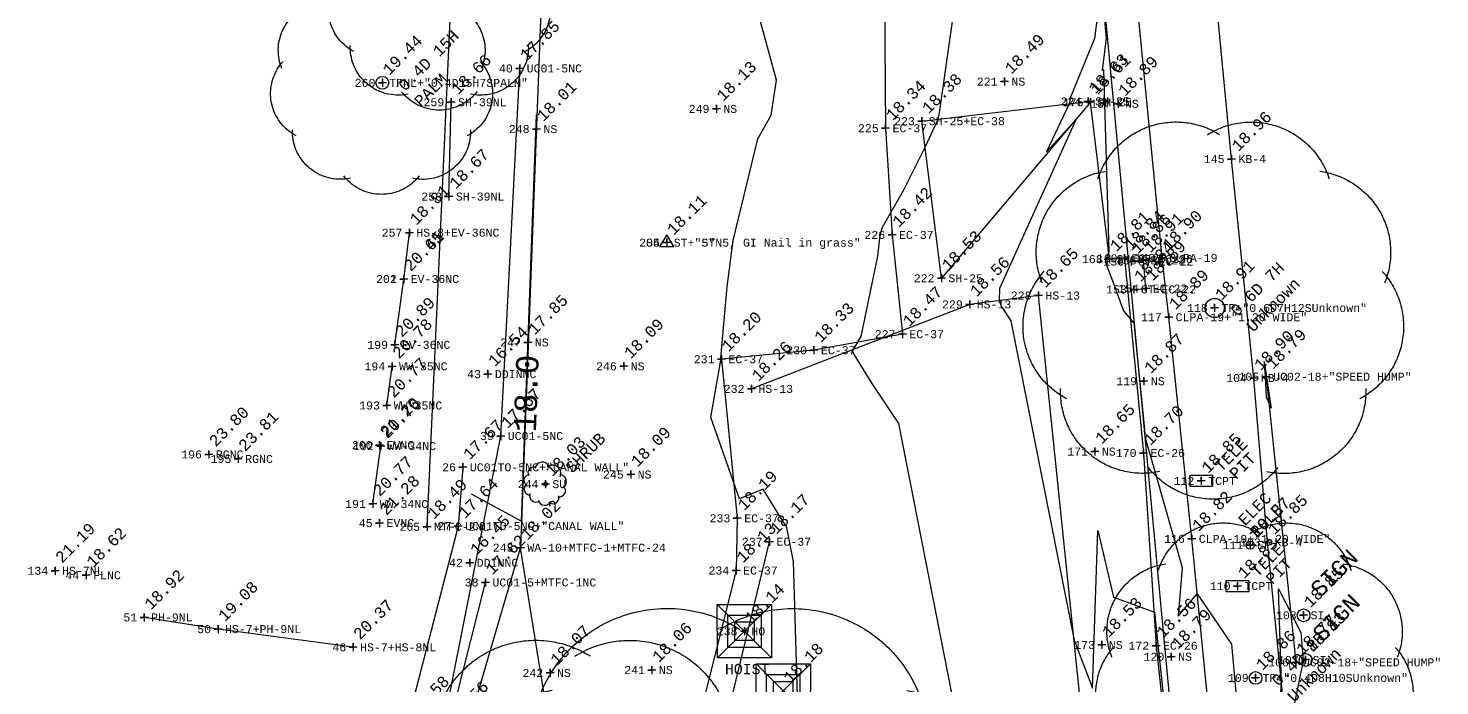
# Model space of a CAD drawing. Extents: x 489 to 634, y 474 to 561.
# Drawn here: x 488.82 to 532.9, y 508.89 to 529.43 of the extents above; entities that cross this region are included whole.
import ezdxf
from ezdxf.enums import TextEntityAlignment as Align

# ---------------------------------------------------------------- set-up
doc = ezdxf.new("R2010")
doc.units = 0
for name, color, linetype in [('1', 7, 'CONTINUOUS'), ('11', 7, 'CONTINUOUS'), ('18', 7, 'CONTINUOUS'), ('2', 7, 'CONTINUOUS'), ('3', 7, 'CONTINUOUS'), ('36', 7, 'CONTINUOUS'), ('37', 7, 'CONTINUOUS'), ('38', 7, 'CONTINUOUS'), ('4', 7, 'CONTINUOUS'), ('40', 7, 'CONTINUOUS'), ('41', 7, 'CONTINUOUS'), ('42', 7, 'CONTINUOUS'), ('46', 7, 'CONTINUOUS'), ('47', 7, 'CONTINUOUS'), ('5', 7, 'CONTINUOUS'), ('53', 7, 'CONTINUOUS'), ('55', 7, 'CONTINUOUS'), ('6', 7, 'CONTINUOUS'), ('60', 7, 'CONTINUOUS'), ('61', 7, 'CONTINUOUS')]:
    doc.layers.add(name, color=color, linetype=linetype)
doc.styles.add('MONOTXT', font='MONOTXT', dxfattribs={"height": 0.2})

# ---------------------------------------------------------------- blocks, each defined once
blk = doc.blocks.new('STN')
at = {"layer": '4', "color": 7, "linetype": 'CONTINUOUS'}
blk.add_lwpolyline([(-0.223, -0.125), (0.223, -0.125), (0, 0.249)], close=True, dxfattribs=at)
blk.add_point((0, 0.019), dxfattribs=at)
blk = doc.blocks.new('TREE')
at = {"layer": '11', "color": 7, "linetype": 'CONTINUOUS'}
for points in [[(-0.30376, 0.336038, -0.050663), (-0.286511, 0.375565, -0.050652), (-0.261664, 0.41082, -0.050649), (-0.230236, 0.440361, -0.050655), (-0.193512, 0.462979, -0.050667), (-0.152996, 0.477748, -0.050685), (-0.110344, 0.484064, -0.050705), (-0.067302, 0.481669, -0.050724), (-0.025632, 0.470661, -0.05074), (0.012963, 0.45149, -0.05074)], [(-0.018469, 0.451129, -0.050659), (0.020141, 0.470347, -0.050675), (0.06182, 0.481405, -0.050694), (0.104864, 0.483852, -0.050714), (0.14751, 0.477587, -0.050732), (0.188015, 0.462867, -0.050744), (0.224721, 0.440294, -0.05075), (0.256126, 0.410791, -0.050747), (0.280945, 0.375566, -0.050736), (0.298163, 0.33606, -0.050736)], [(-0.448509, 0.064566, -0.050727), (-0.460692, 0.105907, -0.050708), (-0.464304, 0.148863, -0.050688), (-0.459197, 0.191675, -0.050669), (-0.44558, 0.232592, -0.050656), (-0.42401, 0.26994, -0.05065), (-0.395369, 0.302191, -0.050651), (-0.36083, 0.328024, -0.050661), (-0.321806, 0.346384, -0.050677), (-0.279893, 0.356519, -0.050677)], [(0.273873, 0.355987, -0.050722), (0.315777, 0.345903, -0.050738), (0.354787, 0.32759, -0.050748), (0.389305, 0.301798, -0.05075), (0.41792, 0.269582, -0.050743), (0.439461, 0.23226, -0.05073), (0.453046, 0.19136, -0.050711), (0.458119, 0.148553, -0.050691), (0.454473, 0.105594, -0.050672), (0.442258, 0.064238, -0.050672)], [(-0.384987, -0.236263, -0.050746), (-0.420901, -0.212451, -0.05075), (-0.451282, -0.181894, -0.050746), (-0.474886, -0.145843, -0.050734), (-0.490746, -0.105772, -0.050717), (-0.498216, -0.063321, -0.050697), (-0.496988, -0.020226, -0.050677), (-0.487113, 0.021748, -0.050661), (-0.468995, 0.060885, -0.050651), (-0.443376, 0.095583, -0.050651)], [(0.436475, 0.095129, -0.050748), (0.462067, 0.060462, -0.050738), (0.480154, 0.021347, -0.050722), (0.489996, -0.020616, -0.050702), (0.49119, -0.063709, -0.050682), (0.483687, -0.106169, -0.050665), (0.467794, -0.146259, -0.050653), (0.444162, -0.182339, -0.050649), (0.413757, -0.212932, -0.050653), (0.377824, -0.236787, -0.050653)], [(-0.142916, -0.425687, -0.050688), (-0.185757, -0.430546, -0.050708), (-0.228691, -0.426687, -0.050727), (-0.269961, -0.414265, -0.050742), (-0.307879, -0.393789, -0.050749), (-0.340892, -0.366098, -0.050749), (-0.367651, -0.332325, -0.05074), (-0.387061, -0.29385, -0.050725), (-0.398327, -0.252248, -0.050706), (-0.400988, -0.209223, -0.050706)], [(0.393255, -0.209386, -0.050693), (0.39056, -0.252415, -0.050674), (0.379261, -0.29403, -0.050659), (0.359821, -0.332528, -0.050651), (0.333035, -0.366335, -0.05065), (0.299999, -0.394065, -0.050657), (0.262065, -0.414587, -0.050672), (0.220786, -0.427058, -0.05069), (0.177849, -0.43097, -0.050711), (0.135012, -0.426162, -0.050711)], [(0.164435, -0.415072, -0.050649), (0.134714, -0.446329, -0.050652), (0.099316, -0.470972, -0.050663), (0.05969, -0.487993, -0.05068), (0.017458, -0.496694, -0.050699), (-0.025653, -0.49672, -0.050719), (-0.067878, -0.48807, -0.050736), (-0.10749, -0.471097, -0.050747), (-0.142868, -0.446497, -0.05075), (-0.172565, -0.415276, -0.05075)]]:
    blk.add_lwpolyline(points, format="xyb", dxfattribs=at)
blk = doc.blocks.new('SIGN')
at = {"layer": '41', "color": 7, "linetype": 'CONTINUOUS'}
blk.add_circle((0, 0), 0.2, dxfattribs=at)
at = {"layer": '41', "color": 7, "linetype": 'CONTINUOUS', "style": 'MONOTXT'}
blk.add_text('SIGN', height=0.5, rotation=45, dxfattribs=at).set_placement((0.519, 0.528))
blk = doc.blocks.new('TP')
at = {"layer": '53', "color": 5, "linetype": 'CONTINUOUS'}
blk.add_lwpolyline([(-0.35, 0.176), (0.349, 0.176), (0.349, -0.176), (-0.35, -0.176)], close=True, dxfattribs=at)
at = {"layer": '53', "color": 5, "linetype": 'CONTINUOUS', "style": 'MONOTXT'}
for s, p in [('TELE', (0.624, 0.262)), ('PIT', (1.09, 0.03))]:
    blk.add_text(s, height=0.35, rotation=45, dxfattribs=at).set_placement(p)
blk = doc.blocks.new('EP')
at = {"layer": '55', "color": 2, "linetype": 'CONTINUOUS'}
blk.add_circle((-0.000471, 0.000336), 0.128, dxfattribs=at)
at = {"layer": '55', "color": 2, "linetype": 'CONTINUOUS', "style": 'MONOTXT'}
for s, p in [('ELEC', (-0.163, 0.581)), ('POLE', (0.199, 0.218))]:
    blk.add_text(s, height=0.35, rotation=45, dxfattribs=at).set_placement(p)
blk = doc.blocks.new('*O24')
at = {"layer": '41', "color": 7, "linetype": 'CONTINUOUS'}
for p, q in [((-0.846, 0.835), (0.846, -0.834)), ((-0.845, -0.835), (0.847, 0.835))]:
    blk.add_line(p, q, dxfattribs=at)
for points in [[(-0.846, 0.835), (0.847, 0.835), (0.846, -0.834), (-0.845, -0.835)], [(-0.518, 0.507), (0.521, 0.507), (0.52, -0.507), (-0.518, -0.507)], [(-0.301, 0.291), (0.302, 0.291), (0.303, -0.29), (-0.302, -0.29)]]:
    blk.add_lwpolyline(points, close=True, dxfattribs=at)
blk = doc.blocks.new('HOIST')
at = {"layer": '41', "color": 7, "linetype": 'CONTINUOUS'}
blk.add_blockref('*O24', (-0.001, 0), dxfattribs=at)
at = {"layer": '41', "color": 7, "linetype": 'CONTINUOUS', "style": 'MONOTXT'}
blk.add_text('HOIST', height=0.32, dxfattribs=at).set_placement((-0.608, -1.341))
blk = doc.blocks.new('*O26')
at = {"layer": '18', "color": 3, "linetype": 'CONTINUOUS'}
blk.add_circle((0.008733, -0.014351), 0.06, dxfattribs=at)
for centre, radius, start, end in [((-0.358447, 0.33607), 0.177891, 63.138222, 208.481331), ((-0.089058, 0.455001), 0.223949, 18.5271, 174.594381), ((0.224454, 0.316643), 0.265509, 337.829442, 129.073458), ((-0.499977, 0.108022), 0.16679, 84.886172, 246.468386), ((0.455563, 0.066152), 0.212249, 297.993031, 89.448886), ((-0.462107, -0.16199), 0.192737, 128.406394, 271.990853), ((-0.282029, -0.364834), 0.20853, 162.463739, 299.943144), ((0.242599, -0.433082), 0.191464, 229.476608, 15.547208), ((0.441369, -0.217673), 0.194678, 257.957975, 48.796522), ((-0.013806, -0.466964), 0.209392, 194.933031, 334.409214)]:
    blk.add_arc(centre, radius, start, end, dxfattribs=at)
blk = doc.blocks.new('SU')
at = {"layer": '18', "color": 3, "linetype": 'CONTINUOUS'}
blk.add_blockref('*O26', (-0.009, 0.014), dxfattribs=at)
at = {"layer": '46', "color": 3, "linetype": 'CONTINUOUS', "style": 'MONOTXT'}
blk.add_text('SHRUB', height=0.35, rotation=45, dxfattribs=at).set_placement((0.714256, 0.443744), align=Align.MIDDLE_LEFT)

msp = doc.modelspace()

# ---------------------------------------------------------------- linework, layer by layer
at = {"layer": '2', "color": 3, "linetype": 'CONTINUOUS'}
for points in [[(519.433, 527.762), (519.183, 527.762), (519.308, 527.762), (519.308, 527.887), (519.308, 527.637)], [(510.435, 526.911), (510.185, 526.911), (510.31, 526.911), (510.31, 527.036), (510.31, 526.786)], [(522.051, 527.144), (521.801, 527.144), (521.926, 527.144), (521.926, 527.269), (521.926, 527.019)], [(522.121, 527.117), (521.871, 527.117), (521.996, 527.117), (521.996, 527.242), (521.996, 526.992)], [(522.979, 527.07), (522.729, 527.07), (522.854, 527.07), (522.854, 527.195), (522.854, 526.945)], [(515.721, 526.308), (515.471, 526.308), (515.596, 526.308), (515.596, 526.433), (515.596, 526.183)], [(516.85, 526.527), (516.6, 526.527), (516.725, 526.527), (516.725, 526.652), (516.725, 526.402)], [(504.817, 526.281), (504.567, 526.281), (504.692, 526.281), (504.692, 526.406), (504.692, 526.156)], [(526.523, 525.344), (526.273, 525.344), (526.398, 525.344), (526.398, 525.469), (526.398, 525.219)], [(515.922, 522.974), (515.672, 522.974), (515.797, 522.974), (515.797, 523.099), (515.797, 522.849)], [(508.885, 522.732), (508.635, 522.732), (508.76, 522.732), (508.76, 522.857), (508.76, 522.607)], [(508.885, 522.732), (508.635, 522.732), (508.76, 522.732), (508.76, 522.857), (508.76, 522.607)], [(508.885, 522.732), (508.635, 522.732), (508.76, 522.732), (508.76, 522.857), (508.76, 522.607)], [(522.717, 522.217), (522.467, 522.217), (522.592, 522.217), (522.592, 522.342), (522.592, 522.092)], [(523.181, 522.243), (522.931, 522.243), (523.056, 522.243), (523.056, 522.368), (523.056, 522.118)], [(523.385, 522.14), (523.135, 522.14), (523.26, 522.14), (523.26, 522.265), (523.26, 522.015)], [(523.775, 522.177), (523.525, 522.177), (523.65, 522.177), (523.65, 522.302), (523.65, 522.052)], [(524.357, 522.256), (524.107, 522.256), (524.232, 522.256), (524.232, 522.381), (524.232, 522.131)], [(517.464, 521.619), (517.214, 521.619), (517.339, 521.619), (517.339, 521.744), (517.339, 521.494)], [(520.494, 521.08), (520.244, 521.08), (520.369, 521.08), (520.369, 521.205), (520.369, 520.955)], [(523.472, 521.27), (523.222, 521.27), (523.347, 521.27), (523.347, 521.395), (523.347, 521.145)], [(523.847, 521.298), (523.597, 521.298), (523.722, 521.298), (523.722, 521.423), (523.722, 521.173)], [(518.346, 520.804), (518.096, 520.804), (518.221, 520.804), (518.221, 520.929), (518.221, 520.679)], [(525.997, 520.691), (525.747, 520.691), (525.872, 520.691), (525.872, 520.816), (525.872, 520.566)], [(524.562, 520.402), (524.312, 520.402), (524.437, 520.402), (524.437, 520.527), (524.437, 520.277)], [(516.246, 519.873), (515.996, 519.873), (516.121, 519.873), (516.121, 519.998), (516.121, 519.748)], [(504.545, 519.616), (504.295, 519.616), (504.42, 519.616), (504.42, 519.741), (504.42, 519.491)], [(513.482, 519.37), (513.232, 519.37), (513.357, 519.37), (513.357, 519.495), (513.357, 519.245)], [(507.541, 518.869), (507.291, 518.869), (507.416, 518.869), (507.416, 518.994), (507.416, 518.744)], [(510.595, 519.089), (510.345, 519.089), (510.47, 519.089), (510.47, 519.214), (510.47, 518.964)], [(503.299, 518.624), (503.049, 518.624), (503.174, 518.624), (503.174, 518.749), (503.174, 518.499)], [(523.789, 518.403), (523.539, 518.403), (523.664, 518.403), (523.664, 518.528), (523.664, 518.278)], [(527.222, 518.503), (526.972, 518.503), (527.097, 518.503), (527.097, 518.628), (527.097, 518.378)], [(527.607, 518.544), (527.357, 518.544), (527.482, 518.544), (527.482, 518.669), (527.482, 518.419)], [(511.53, 518.163), (511.28, 518.163), (511.405, 518.163), (511.405, 518.288), (511.405, 518.038)], [(522.258, 516.205), (522.008, 516.205), (522.133, 516.205), (522.133, 516.33), (522.133, 516.08)], [(523.775, 516.159), (523.525, 516.159), (523.65, 516.159), (523.65, 516.284), (523.65, 516.034)], [(502.517, 515.714), (502.267, 515.714), (502.392, 515.714), (502.392, 515.839), (502.392, 515.589)], [(507.758, 515.488), (507.508, 515.488), (507.633, 515.488), (507.633, 515.613), (507.633, 515.363)], [(525.578, 515.288), (525.328, 515.288), (525.453, 515.288), (525.453, 515.413), (525.453, 515.163)], [(505.094, 515.188), (504.844, 515.188), (504.969, 515.188), (504.969, 515.313), (504.969, 515.063)], [(511.088, 514.121), (510.838, 514.121), (510.963, 514.121), (510.963, 514.246), (510.963, 513.996)], [(501.399, 513.856), (501.149, 513.856), (501.274, 513.856), (501.274, 513.981), (501.274, 513.731)], [(502.369, 513.878), (502.119, 513.878), (502.244, 513.878), (502.244, 514.003), (502.244, 513.753)], [(504.313, 513.203), (504.063, 513.203), (504.188, 513.203), (504.188, 513.328), (504.188, 513.078)], [(512.095, 513.388), (511.845, 513.388), (511.97, 513.388), (511.97, 513.513), (511.97, 513.263)], [(525.285, 513.479), (525.035, 513.479), (525.16, 513.479), (525.16, 513.604), (525.16, 513.354)], [(527.108, 513.282), (526.858, 513.282), (526.983, 513.282), (526.983, 513.407), (526.983, 513.157)], [(527.651, 513.369), (527.401, 513.369), (527.526, 513.369), (527.526, 513.494), (527.526, 513.244)], [(502.734, 512.731), (502.484, 512.731), (502.609, 512.731), (502.609, 512.856), (502.609, 512.606)], [(511.053, 512.49), (510.803, 512.49), (510.928, 512.49), (510.928, 512.615), (510.928, 512.365)], [(503.222, 512.116), (502.972, 512.116), (503.097, 512.116), (503.097, 512.241), (503.097, 511.991)], [(526.712, 512.004), (526.462, 512.004), (526.587, 512.004), (526.587, 512.129), (526.587, 511.879)], [(528.775, 511.09), (528.525, 511.09), (528.65, 511.09), (528.65, 511.215), (528.65, 510.965)], [(511.311, 510.592), (511.061, 510.592), (511.186, 510.592), (511.186, 510.717), (511.186, 510.467)], [(522.475, 510.163), (522.225, 510.163), (522.35, 510.163), (522.35, 510.288), (522.35, 510.038)], [(524.169, 510.141), (523.919, 510.141), (524.044, 510.141), (524.044, 510.266), (524.044, 510.016)], [(524.641, 509.796), (524.391, 509.796), (524.516, 509.796), (524.516, 509.921), (524.516, 509.671)], [(528.534, 509.619), (528.284, 509.619), (528.409, 509.619), (528.409, 509.744), (528.409, 509.494)], [(528.84, 509.696), (528.59, 509.696), (528.715, 509.696), (528.715, 509.821), (528.715, 509.571)], [(505.241, 509.289), (504.991, 509.289), (505.116, 509.289), (505.116, 509.414), (505.116, 509.164)], [(508.422, 509.38), (508.172, 509.38), (508.297, 509.38), (508.297, 509.505), (508.297, 509.255)], [(527.276, 509.134), (527.026, 509.134), (527.151, 509.134), (527.151, 509.259), (527.151, 509.009)]]:
    msp.add_lwpolyline(points, dxfattribs=at)
at = {"layer": '3', "color": 7, "linetype": 'CONTINUOUS'}
for points in [[(504.292, 528.175), (504.042, 528.175), (504.167, 528.175), (504.167, 528.3), (504.167, 528.05)], [(500.845, 523.044), (500.595, 523.044), (500.72, 523.044), (500.72, 523.169), (500.72, 522.919)], [(500.668, 521.596), (500.418, 521.596), (500.543, 521.596), (500.543, 521.721), (500.543, 521.471)], [(500.669, 521.595), (500.419, 521.595), (500.544, 521.595), (500.544, 521.72), (500.544, 521.47)], [(500.395, 519.539), (500.145, 519.539), (500.27, 519.539), (500.27, 519.664), (500.27, 519.414)], [(500.307, 518.868), (500.057, 518.868), (500.182, 518.868), (500.182, 518.993), (500.182, 518.743)], [(500.142, 517.645), (499.892, 517.645), (500.017, 517.645), (500.017, 517.77), (500.017, 517.52)], [(503.701, 516.691), (503.451, 516.691), (503.576, 516.691), (503.576, 516.816), (503.576, 516.566)], [(499.914, 516.408), (499.664, 516.408), (499.789, 516.408), (499.789, 516.533), (499.789, 516.283)], [(499.949, 516.376), (499.699, 516.376), (499.824, 516.376), (499.824, 516.501), (499.824, 516.251)], [(494.583, 516.116), (494.333, 516.116), (494.458, 516.116), (494.458, 516.241), (494.458, 515.991)], [(495.5, 515.975), (495.25, 515.975), (495.375, 515.975), (495.375, 516.1), (495.375, 515.85)], [(499.703, 514.568), (499.453, 514.568), (499.578, 514.568), (499.578, 514.693), (499.578, 514.443)], [(499.914, 513.972), (499.664, 513.972), (499.789, 513.972), (499.789, 514.097), (499.789, 513.847)], [(490.752, 512.342), (490.502, 512.342), (490.627, 512.342), (490.627, 512.467), (490.627, 512.217)]]:
    msp.add_lwpolyline(points, dxfattribs=at)
at = {"layer": '37', "color": 6, "linetype": 'CONTINUOUS'}
for points in [[(527.237, 493.038), (526.542, 499.241), (525.933, 505.694), (525.16, 513.479), (524.437, 520.402), (524.232, 522.256), (523.289, 531.939), (522.688, 538.154), (522.375, 541.347), (522.23, 544.149)], [(518.868, 535.506), (516.802, 535.694), (515.508, 537.087), (515.596, 526.308), (515.797, 522.974), (516.121, 519.873), (513.357, 519.37), (510.47, 519.089), (510.963, 514.121), (510.928, 512.49), (509.593, 507.184), (510.483, 507.225), (511.97, 513.388)], [(522.592, 522.217), (523.056, 522.243), (523.65, 516.159), (524.044, 510.141), (524.361, 507.215)], [(523.347, 521.27), (523.722, 521.298), (523.65, 522.177), (523.26, 522.14)]]:
    msp.add_lwpolyline(points, dxfattribs=at)
at = {"layer": '38', "color": 7, "linetype": 'CONTINUOUS'}
for p, q in [((527.482, 518.544), (528.409, 509.619)), ((498.964, 510.09), (494.743, 510.659))]:
    msp.add_line(p, q, dxfattribs=at)
for points in [[(502.392, 515.714), (502.244, 513.878), (499.624, 503.729), (499.457, 502.774), (500.698, 502.539), (500.938, 503.391), (503.576, 516.691), (504.167, 528.175)], [(518.135, 504.566), (522.025, 505.039), (520.369, 521.08), (518.221, 520.804), (511.405, 518.163)], [(500.711, 507.709), (501.94, 507.544), (503.097, 512.116)]]:
    msp.add_lwpolyline(points, dxfattribs=at)
at = {"layer": '4', "color": 7, "linetype": 'CONTINUOUS'}
for points in [[(500.002, 527.725), (499.752, 527.725), (499.877, 527.725), (499.877, 527.85), (499.877, 527.6)], [(502.151, 527.118), (501.901, 527.118), (502.026, 527.118), (502.026, 527.243), (502.026, 526.993)], [(502.082, 524.171), (501.832, 524.171), (501.957, 524.171), (501.957, 524.296), (501.957, 524.046)], [(489.78, 512.482), (489.53, 512.482), (489.655, 512.482), (489.655, 512.607), (489.655, 512.357)], [(492.561, 511.025), (492.311, 511.025), (492.436, 511.025), (492.436, 511.15), (492.436, 510.9)], [(494.868, 510.659), (494.618, 510.659), (494.743, 510.659), (494.743, 510.784), (494.743, 510.534)], [(499.089, 510.09), (498.839, 510.09), (498.964, 510.09), (498.964, 510.215), (498.964, 509.965)]]:
    msp.add_lwpolyline(points, dxfattribs=at)
at = {"layer": '40', "color": 4, "linetype": 'CONTINUOUS'}
for p, q in [((501.957, 524.171), (502.026, 527.118)), ((500.017, 517.645), (500.182, 518.868)), ((499.578, 514.568), (499.824, 516.376)), ((505.258, 506.647), (504.188, 513.203)), ((494.743, 510.659), (492.436, 511.025))]:
    msp.add_line(p, q, dxfattribs=at)
for points in [[(522.592, 522.217), (521.996, 527.117), (517.339, 521.619), (516.725, 526.527), (521.926, 527.144)], [(500.27, 519.539), (500.544, 521.595), (500.543, 521.596), (500.72, 523.044)]]:
    msp.add_lwpolyline(points, dxfattribs=at)
at = {"layer": '42', "color": 3, "linetype": 'CONTINUOUS'}
for p, q in [((501.274, 513.856), (502.49, 540.669)), ((524.747, 505.532), (521.686, 538.153))]:
    msp.add_line(p, q, dxfattribs=at)
for points in [[(521.453, 540.898), (521.179, 541.39), (505.213, 540.128), (504.188, 513.203)], [(498.966, 502.792), (501.004, 502.342), (504.188, 513.203)]]:
    msp.add_lwpolyline(points, dxfattribs=at)
at = {"layer": '46', "color": 204, "linetype": 'CONTINUOUS'}
for centre, radius in [((499.877, 527.725), 0.2), ((525.872, 520.691), 0.3), ((527.151, 509.134), 0.2)]:
    msp.add_circle(centre, radius, dxfattribs=at)
at = {"layer": '47', "color": 6, "linetype": 'CONTINUOUS'}
msp.add_lwpolyline([(496.813, 499.852), (501.278, 498.678), (506.609, 497.299), (510.715, 496.165), (514.581, 495.142), (519.754, 493.889), (524.489, 492.69), (526.453, 492.559), (528.094, 493.541), (529.186, 495.701), (529.223, 496.719), (528.634, 501.73), (528.117, 507.392), (527.526, 513.369), (527.097, 518.503), (526.398, 525.344), (525.869, 530.926), (525.472, 534.57), (525.183, 537.274), (524.71, 542.267), (524.413, 545.253)], dxfattribs=at)
at = {"layer": '60', "color": 5, "linetype": 'CONTINUOUS'}
for points in [[(512.838, 508.566), (512.713, 512.771), (512.496, 513.87), (512.385, 514.036), (511.775, 515.035), (511.029, 514.724), (510.14, 517.266), (510.445, 519.057), (510.444, 519.087), (510.451, 519.129), (510.65, 521.35), (510.83, 522.803), (511.609, 525.979), (512.021, 526.716), (512.182, 527.813), (510.556, 533.812)], [(522.273, 531.351), (522.489, 529.123), (522.363, 528.111), (522.401, 528.14), (522.563, 522.46), (522.454, 522.146), (522.682, 521.535), (523.025, 520.606), (523.343, 520.221), (523.657, 517.112), (523.705, 516.637), (524.035, 515.477), (524.86, 512.58), (524.737, 511.062), (525.331, 511.758), (526.398, 510.184), (526.626, 507.652), (527.882, 507.816), (527.961, 508.974), (527.868, 511.915), (528.561, 510.549), (528.635, 509.676), (528.351, 508.294)], [(522.274, 530.338), (522.119, 529.107), (521.372, 527.275), (521.332, 527.074), (520.622, 525.573), (521.537, 526.574), (519.152, 521.296), (519.145, 520.923), (519.206, 520.75), (519.51, 520.293), (521.481, 510.313), (522.062, 508.813), (522.222, 513.736), (522.717, 511.659), (523.995, 511.19), (524.09, 510.276), (524.23, 508.925), (524.436, 506.887)], [(517.667, 508.658), (516.003, 517.081), (515.152, 518.36), (514.571, 519.311), (514.59, 519.397), (514.834, 519.805), (515.348, 522.311), (515.429, 522.961), (515.487, 523.197), (515.755, 523.676), (516.159, 524.361), (516.826, 525.72), (517.237, 526.588), (517.277, 526.791), (517.694, 529.709)], [(527.422, 519.019), (527.636, 517.56), (527.487, 517.909), (527.457, 518.541), (527.438, 518.822), (527.427, 518.965), (527.422, 519.019)]]:
    msp.add_lwpolyline(points, dxfattribs=at)
at = {"layer": '60', "color": 1, "linetype": 'CONTINUOUS'}
msp.add_lwpolyline([(502.649, 514.885), (504.218, 514.028), (504.518, 522.015), (504.695, 526.724)], dxfattribs=at)

# ---------------------------------------------------------------- block references
at = {"layer": '18', "color": 3, "linetype": 'CONTINUOUS'}
msp.add_blockref('SU', (504.969, 515.188), dxfattribs=at)
at = {"layer": '4', "color": 7, "linetype": 'CONTINUOUS'}
msp.add_blockref('STN', (508.76, 522.732), dxfattribs=at)
msp.add_blockref('STN', (508.76, 522.732), dxfattribs=at)
msp.add_blockref('STN', (508.76, 522.732), dxfattribs=at)
at = {"layer": '41', "color": 7, "linetype": 'CONTINUOUS'}
for name, p in [('SIGN', (528.65, 511.09)), ('HOIST', (511.186, 510.592)), ('SIGN', (528.715, 509.696)), ('HOIST', (512.398, 508.735))]:
    msp.add_blockref(name, p, dxfattribs=at)
at = {"layer": '46', "color": 7, "linetype": 'CONTINUOUS'}
for p, xscale, yscale in [((501.683, 530.356), 7, 7), ((499.877, 527.725), 7, 7), ((525.872, 520.691), 12, 12), ((527.151, 509.134), 10, 10), ((510.782, 501.619), 20, 20), ((506.17, 503.047), 15, 15)]:
    msp.add_blockref('TREE', p, dxfattribs=dict(at, xscale=xscale, yscale=yscale))
at = {"layer": '53', "color": 5, "linetype": 'CONTINUOUS'}
for p in [(525.453, 515.288), (526.587, 512.004)]:
    msp.add_blockref('TP', p, dxfattribs=at)
at = {"layer": '55', "color": 2, "linetype": 'CONTINUOUS'}
msp.add_blockref('EP', (526.983, 513.282), dxfattribs=at)

# ---------------------------------------------------------------- texts
at = {"layer": '1', "color": 3, "linetype": 'CONTINUOUS', "style": 'MONOTXT'}
for s, p in [(' 18.49  ', (519.308, 527.762)), (' 18.13  ', (510.31, 526.911)), (' 18.63  ', (521.926, 527.144)), (' 18.61  ', (521.996, 527.117)), (' 18.89  ', (522.854, 527.07)), (' 18.34  ', (515.596, 526.308)), (' 18.38  ', (516.725, 526.527)), (' 18.01  ', (504.692, 526.281)), (' 18.96  ', (526.398, 525.344)), (' 18.42  ', (515.797, 522.974)), (' 18.11  ', (508.76, 522.732)), (' 18.11  ', (508.76, 522.732)), (' 18.11  ', (508.76, 522.732)), (' 18.81  ', (522.592, 522.217)), (' 18.84  ', (523.056, 522.243)), (' 18.86  ', (523.26, 522.14)), (' 18.91  ', (523.65, 522.177)), (' 18.90  ', (524.232, 522.256)), (' 18.53  ', (517.339, 521.619)), (' 18.65  ', (520.369, 521.08)), (' 18.84  ', (523.347, 521.27)), (' 18.89  ', (523.722, 521.298)), (' 18.56  ', (518.221, 520.804)), (' 18.91  ', (525.872, 520.691)), (' 18.89  ', (524.437, 520.402)), (' 18.47  ', (516.121, 519.873)), (' 17.85  ', (504.42, 519.616)), (' 18.33  ', (513.357, 519.37)), (' 18.09  ', (507.416, 518.869)), (' 18.20  ', (510.47, 519.089)), (' 16.54  ', (503.174, 518.624)), (' 18.87  ', (523.664, 518.403)), (' 18.90  ', (527.097, 518.503)), (' 18.79  ', (527.482, 518.544)), (' 18.26  ', (511.405, 518.163)), (' 18.65  ', (522.133, 516.205)), (' 18.70  ', (523.65, 516.159)), (' 17.67  ', (502.392, 515.714)), (' 18.09  ', (507.633, 515.488)), (' 18.85  ', (525.453, 515.288)), (' 18.03  ', (504.969, 515.188)), (' 18.19  ', (510.963, 514.121)), (' 18.49  ', (501.274, 513.856)), (' 17.64  ', (502.244, 513.878)), (' 18.82  ', (525.16, 513.479)), (' 18.02  ', (504.188, 513.203)), (' 18.17  ', (511.97, 513.388)), (' 18.87  ', (526.983, 513.282)), (' 18.85  ', (527.526, 513.369)), (' 16.45  ', (502.609, 512.731)), (' 18.13  ', (510.928, 512.49)), (' 17.62  ', (503.097, 512.116)), (' 18.83  ', (526.587, 512.004)), (' 18.85  ', (528.65, 511.09)), (' 18.14  ', (511.186, 510.592)), (' 18.53  ', (522.35, 510.163)), (' 18.56  ', (524.044, 510.141)), (' 18.79  ', (524.516, 509.796)), (' 18.72  ', (528.409, 509.619)), (' 18.83  ', (528.715, 509.696)), (' 18.07  ', (505.116, 509.289)), (' 18.06  ', (508.297, 509.38)), (' 18.86  ', (527.151, 509.134)), (' 18.18  ', (512.398, 508.735)), (' 17.58  ', (500.711, 507.709)), (' 17.56  ', (501.94, 507.544))]:
    msp.add_text(s, height=0.35, rotation=45, dxfattribs=at).set_placement(p)
at = {"layer": '3', "color": 7, "linetype": 'CONTINUOUS', "style": 'MONOTXT'}
for s, p in [(' 17.85  ', (504.167, 528.175)), (' 18.81  ', (500.72, 523.044)), (' 20.45  ', (500.543, 521.596)), (' 20.61  ', (500.544, 521.595)), (' 20.89  ', (500.27, 519.539)), (' 20.78  ', (500.182, 518.868)), (' 20.77  ', (500.017, 517.645)), (' 17.67  ', (503.576, 516.691)), (' 21.20  ', (499.789, 516.408)), (' 20.76  ', (499.824, 516.376)), (' 23.80  ', (494.458, 516.116)), (' 23.81  ', (495.375, 515.975)), (' 20.77  ', (499.578, 514.568)), (' 21.28  ', (499.789, 513.972)), (' 18.62  ', (490.627, 512.342))]:
    msp.add_text(s, height=0.35, rotation=45, dxfattribs=at).set_placement(p)
at = {"layer": '36', "color": 3, "linetype": 'CONTINUOUS', "style": 'MONOTXT'}
for s, p in [(' 0.4D 15H ', (500.371, 527.23)), (' PALM', (500.866, 526.735)), (' 0.6D 7H ', (526.366, 520.196)), (' Unknown', (526.861, 519.701)), (' 0.4D 8H ', (527.645, 508.639)), (' Unknown', (528.14, 508.144))]:
    msp.add_text(s, height=0.35, rotation=45, dxfattribs=at).set_placement(p)
at = {"layer": '4', "color": 7, "linetype": 'CONTINUOUS', "style": 'MONOTXT'}
for s, p in [(' 19.44  ', (499.877, 527.725)), (' 18.66  ', (502.026, 527.118)), (' 18.67  ', (501.957, 524.171)), (' 21.19  ', (489.655, 512.482)), (' 18.92  ', (492.436, 511.025)), (' 19.08  ', (494.743, 510.659)), (' 20.37  ', (498.964, 510.09))]:
    msp.add_text(s, height=0.35, rotation=45, dxfattribs=at).set_placement(p)
at = {"layer": '5', "color": 1, "linetype": 'CONTINUOUS', "style": 'MONOTXT'}
for s, p in [(' UC01-5NC', (504.167, 528.175)), (' TRNL+"0.4D15H7SPALM"', (499.877, 527.725)), (' NS', (519.308, 527.762)), (' SH-39NL', (502.026, 527.118)), (' NS', (510.31, 526.911)), (' SH-25', (521.926, 527.144)), (' SH-25', (521.996, 527.117)), (' NS', (522.854, 527.07)), (' EC-37', (515.596, 526.308)), (' SH-25+EC-38', (516.725, 526.527)), (' NS', (504.692, 526.281)), (' KB-4', (526.398, 525.344)), (' SH-39NL', (501.957, 524.171)), (' HS-8+EV-36NC', (500.72, 523.044)), (' EC-37', (515.797, 522.974)), (' ST+"STN5, GI Nail in grass"', (508.76, 522.732)), (' ST+"5"', (508.76, 522.732)), (' ST+"5"', (508.76, 522.732)), (' SH-25+EC-26', (522.592, 522.217)), (' EC-26', (523.056, 522.243)), (' GT+EC-22', (523.26, 522.14)), (' EC-22', (523.65, 522.177)), (' CLPA-19', (524.232, 522.256)), (' EV-36NC', (500.543, 521.596)), (' EV-36NC', (500.544, 521.595)), (' SH-25', (517.339, 521.619)), (' HS-13', (520.369, 521.08)), (' GT+EC-22', (523.347, 521.27)), (' EC-22', (523.722, 521.298)), (' HS-13', (518.221, 520.804)), (' TR+"0.6D7H12SUnknown"', (525.872, 520.691)), (' CLPA-19+"1.20 WIDE"', (524.437, 520.402)), (' EC-37', (516.121, 519.873)), (' EV-36NC', (500.27, 519.539)), (' NS', (504.42, 519.616)), (' EC-37', (513.357, 519.37)), (' WW-35NC', (500.182, 518.868)), (' NS', (507.416, 518.869)), (' EC-37', (510.47, 519.089)), (' DDINNC', (503.174, 518.624)), (' NS', (523.664, 518.403)), (' KB-4', (527.097, 518.503)), (' UC02-18+"SPEED HUMP"', (527.482, 518.544)), (' HS-13', (511.405, 518.163)), (' WW-35NC', (500.017, 517.645)), (' UC01-5NC', (503.576, 516.691)), (' EVNC', (499.789, 516.408)), (' WW-34NC', (499.824, 516.376)), (' NS', (522.133, 516.205)), (' EC-26', (523.65, 516.159)), (' RGNC', (494.458, 516.116)), (' RGNC', (495.375, 515.975)), (' UC01TO-5NC+"CANAL WALL"', (502.392, 515.714)), (' NS', (507.633, 515.488)), (' TCPT', (525.453, 515.288)), (' SU', (504.969, 515.188)), (' WW-34NC', (499.578, 514.568)), (' EVNC', (499.789, 513.972)), (' EC-37', (510.963, 514.121)), (' MTFC-2NL', (501.274, 513.856)), (' UC01TO-5NC+"CANAL WALL"', (502.244, 513.878)), (' CLPA-19+"1.20 WIDE"', (525.16, 513.479)), (' WA-10+MTFC-1+MTFC-24', (504.188, 513.203)), (' EC-37', (511.97, 513.388)), (' EP', (526.983, 513.282)), (' KB-4', (527.526, 513.369)), (' DDINNC', (502.609, 512.731)), (' HS-7NL', (489.655, 512.482)), (' FLNC', (490.627, 512.342)), (' EC-37', (510.928, 512.49)), (' UC01-5+MTFC-1NC', (503.097, 512.116)), (' TCPT', (526.587, 512.004)), (' PH-9NL', (492.436, 511.025)), (' SI', (528.65, 511.09)), (' HS-7+PH-9NL', (494.743, 510.659)), (' HO', (511.186, 510.592)), (' HS-7+HS-8NL', (498.964, 510.09)), (' NS', (522.35, 510.163)), (' EC-26', (524.044, 510.141)), (' NS', (524.516, 509.796)), (' UC02-18+"SPEED HUMP"', (528.409, 509.619)), (' SI', (528.715, 509.696)), (' NS', (505.116, 509.289)), (' NS', (508.297, 509.38)), (' TR+"0.4D8H10SUnknown"', (527.151, 509.134))]:
    msp.add_text(s, height=0.25, dxfattribs=at).set_placement(p, align=Align.MIDDLE_LEFT)
at = {"layer": '6', "color": 2, "linetype": 'CONTINUOUS', "style": 'MONOTXT'}
for s, p in [('40 ', (504.167, 528.175)), ('260 ', (499.877, 527.725)), ('221 ', (519.308, 527.762)), ('259 ', (502.026, 527.118)), ('249 ', (510.31, 526.911)), ('224 ', (521.926, 527.144)), ('175 ', (521.996, 527.117)), ('157 ', (522.854, 527.07)), ('225 ', (515.596, 526.308)), ('223 ', (516.725, 526.527)), ('248 ', (504.692, 526.281)), ('145 ', (526.398, 525.344)), ('258 ', (501.957, 524.171)), ('257 ', (500.72, 523.044)), ('226 ', (515.797, 522.974)), ('204 ', (508.76, 522.732)), ('205 ', (508.76, 522.732)), ('S5 ', (508.76, 522.732)), ('168 ', (522.592, 522.217)), ('169 ', (523.056, 522.243)), ('156 ', (523.26, 522.14)), ('155 ', (523.65, 522.177)), ('140 ', (524.232, 522.256)), ('202 ', (500.543, 521.596)), ('201 ', (500.544, 521.595)), ('222 ', (517.339, 521.619)), ('228 ', (520.369, 521.08)), ('153 ', (523.347, 521.27)), ('154 ', (523.722, 521.298)), ('229 ', (518.221, 520.804)), ('118 ', (525.872, 520.691)), ('117 ', (524.437, 520.402)), ('227 ', (516.121, 519.873)), ('199 ', (500.27, 519.539)), ('247 ', (504.42, 519.616)), ('230 ', (513.357, 519.37)), ('194 ', (500.182, 518.868)), ('246 ', (507.416, 518.869)), ('231 ', (510.47, 519.089)), ('43 ', (503.174, 518.624)), ('119 ', (523.664, 518.403)), ('104 ', (527.097, 518.503)), ('105 ', (527.482, 518.544)), ('232 ', (511.405, 518.163)), ('193 ', (500.017, 517.645)), ('39 ', (503.576, 516.691)), ('200 ', (499.789, 516.408)), ('192 ', (499.824, 516.376)), ('171 ', (522.133, 516.205)), ('170 ', (523.65, 516.159)), ('196 ', (494.458, 516.116)), ('195 ', (495.375, 515.975)), ('26 ', (502.392, 515.714)), ('245 ', (507.633, 515.488)), ('112 ', (525.453, 515.288)), ('244 ', (504.969, 515.188)), ('191 ', (499.578, 514.568)), ('45 ', (499.789, 513.972)), ('233 ', (510.963, 514.121)), ('265 ', (501.274, 513.856)), ('27 ', (502.244, 513.878)), ('243 ', (504.188, 513.203)), ('237 ', (511.97, 513.388)), ('116 ', (525.16, 513.479)), ('111 ', (526.983, 513.282)), ('103 ', (527.526, 513.369)), ('42 ', (502.609, 512.731)), ('134 ', (489.655, 512.482)), ('44 ', (490.627, 512.342)), ('234 ', (510.928, 512.49)), ('38 ', (503.097, 512.116)), ('110 ', (526.587, 512.004)), ('51 ', (492.436, 511.025)), ('108 ', (528.65, 511.09)), ('50 ', (494.743, 510.659)), ('238 ', (511.186, 510.592)), ('46 ', (498.964, 510.09)), ('173 ', (522.35, 510.163)), ('172 ', (524.044, 510.141)), ('120 ', (524.516, 509.796)), ('106 ', (528.409, 509.619)), ('107 ', (528.715, 509.696)), ('242 ', (505.116, 509.289)), ('241 ', (508.297, 509.38)), ('109 ', (527.151, 509.134))]:
    msp.add_text(s, height=0.25, dxfattribs=at).set_placement(p, align=Align.MIDDLE_RIGHT)
at = {"layer": '61', "color": 7, "linetype": 'CONTINUOUS', "style": 'MONOTXT'}
msp.add_text('18.0', height=0.7, rotation=87.8487, dxfattribs=at).set_placement((504.368, 518.021), align=Align.MIDDLE)

doc.saveas('drawing.dxf')
